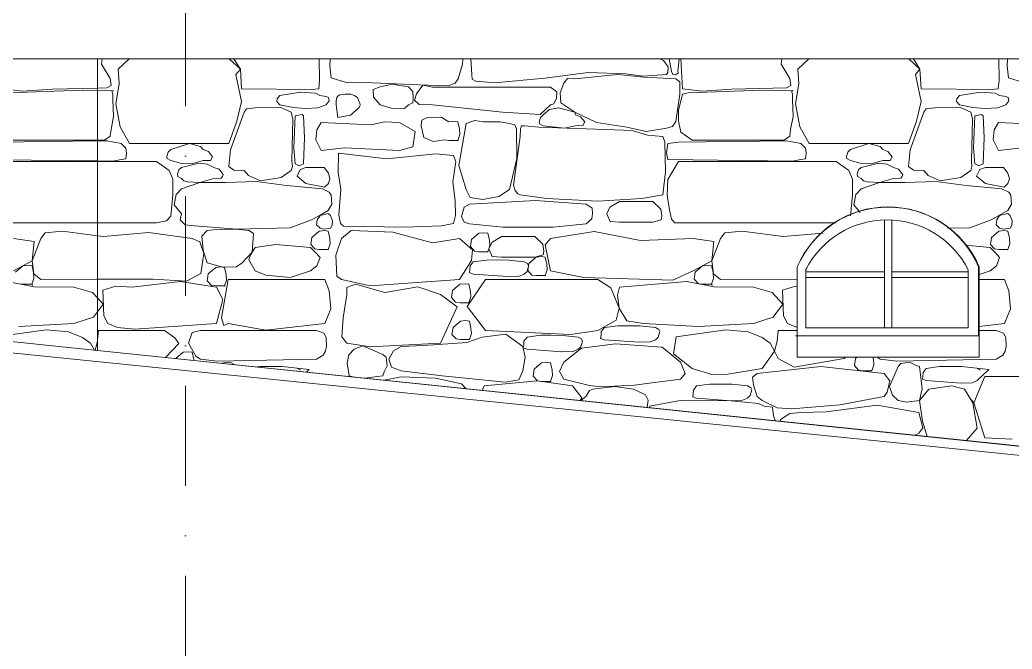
# Model space of a CAD drawing. Header units: millimetres. Extents: x 2399 to 111977, y 1313 to 59551.
# Drawn here: x 70169 to 73673, y 29086 to 31308 of the extents above; entities that cross this region are included whole.
import ezdxf

# ---------------------------------------------------------------- set-up
doc = ezdxf.new("R2010")
doc.units = ezdxf.units.MM
doc.linetypes.add('Штрихпунктирная', pattern=[670.277762, 352.777767, -176.388884, 0, -141.111112])
doc.layers.add('base', color=255, linetype='Continuous', lineweight=0)
doc.layers.add('main line', color=7, linetype='Continuous', lineweight=13)
doc.layers.add('hatch1', color=7, linetype='Continuous', lineweight=20, true_color=0x6a6a6a)

# ---------------------------------------------------------------- blocks, each defined once
blk = doc.blocks.new('*X1')
at = {"layer": 'hatch1', "color": 251, "linetype": 'Continuous', "lineweight": 20, "true_color": 0x6a6a6a}
for p, q in [((68730.5, 7766.2), (68732.7, 7785.2)), ((68828.3, 7785.2), (68789.8, 7748.6)), ((69221, 7749.2), (69181.7, 7785.2)), ((69198.3, 7785.2), (69221, 7749.2)), ((69500.8, 7709.7), (69498.9, 7785.2)), ((69536.8, 7760.3), (69538.5, 7785.2)), ((70006, 7766.6), (70007.2, 7785.2)), ((70034.8, 7785.2), (70038, 7729.5)), ((70714.7, 7779.4), (70701.8, 7785.2)), ((70731.2, 7756.7), (70714.7, 7779.4)), ((70735.6, 7785.2), (70743.5, 7741.1)), ((70765.9, 7741.1), (70771, 7785.2)), ((70776.6, 7785.2), (70782.8, 7679.6)), ((71130.5, 7766.2), (71132.7, 7785.2)), ((71228.3, 7785.2), (71189.8, 7748.6)), ((71621, 7749.2), (71581.7, 7785.2)), ((71598.3, 7785.2), (71621, 7749.2)), ((71900.8, 7709.7), (71898.9, 7785.2)), ((71928.8, 7760.3), (71930.5, 7785.2)), ((68761.8, 7716.2), (68730.5, 7766.2)), ((68789.8, 7748.6), (68793, 7698.4)), ((69205.1, 7729.6), (69221, 7749.2)), ((69221, 7749.2), (69224.8, 7680)), ((69541.9, 7718.7), (69536.8, 7760.3)), ((69990.4, 7714.3), (70006, 7766.6)), ((70730.9, 7737.3), (70731.2, 7756.7)), ((71161.8, 7716.2), (71130.5, 7766.2)), ((71189.8, 7748.6), (71193, 7698.4)), ((71605.1, 7729.6), (71621, 7749.2)), ((71621, 7749.2), (71624.8, 7680)), ((71933.9, 7718.7), (71928.8, 7760.3)), ((68764.6, 7691.8), (68761.8, 7716.2)), ((69224.6, 7635.2), (69205.1, 7729.6)), ((69497.6, 7680), (69500.8, 7709.7)), ((69541.9, 7718.7), (69594.1, 7702.1)), ((69980.1, 7699.7), (69990.4, 7714.3)), ((70038, 7729.5), (70039.4, 7713.1)), ((70039.4, 7713.1), (70052.8, 7706.7)), ((70117.9, 7700.2), (70296.7, 7717.1)), ((70296.7, 7717.1), (70449.1, 7737.6)), ((70376.7, 7715.9), (70363.2, 7699)), ((70402.3, 7714.9), (70376.7, 7715.9)), ((70554, 7730), (70402.3, 7714.9)), ((70449.1, 7737.6), (70582, 7732.3)), ((70646.8, 7721), (70554, 7730)), ((70582, 7732.3), (70642, 7723.8)), ((70642, 7723.8), (70725.8, 7729.5)), ((70758.8, 7714.9), (70646.8, 7721)), ((70725.8, 7729.5), (70730.9, 7737.3)), ((70743.5, 7741.1), (70748, 7730.2)), ((70748, 7730.2), (70757.3, 7728.9)), ((70757.3, 7728.9), (70768.5, 7736.4)), ((70772.4, 7703.7), (70758.8, 7714.9)), ((70768.5, 7736.4), (70765.9, 7741.1)), ((71164.6, 7691.8), (71161.8, 7716.2)), ((71624.6, 7635.2), (71605.1, 7729.6)), ((71897.6, 7680), (71900.8, 7709.7)), ((71933.9, 7718.7), (71986.1, 7702.1)), ((68716.5, 7681.8), (68749.5, 7682.4)), ((68749.5, 7682.4), (68764.6, 7691.8)), ((68793, 7698.4), (68780.8, 7626.1)), ((69224.8, 7680), (69471.4, 7676.8)), ((69471.4, 7676.8), (69497.6, 7680)), ((69594.1, 7702.1), (69687.6, 7701.2)), ((69687.6, 7701.2), (69850.5, 7693.2)), ((69715.2, 7686.6), (69690.2, 7677.4)), ((69690.2, 7677.4), (69691.3, 7650.6)), ((69757.1, 7696.3), (69715.2, 7686.6)), ((69814.2, 7686.6), (69757.1, 7696.3)), ((69829.8, 7669.6), (69814.2, 7686.6)), ((69865.3, 7692.1), (69843.2, 7661.5)), ((69850.5, 7693.2), (69954.7, 7690.1)), ((69899.4, 7685.2), (69865.3, 7692.1)), ((70315.9, 7685.2), (69899.4, 7685.2)), ((69954.7, 7690.1), (69980.1, 7699.7)), ((70052.8, 7706.7), (70117.9, 7700.2)), ((70338.1, 7669.3), (70315.9, 7685.2)), ((70363.2, 7699), (70350.9, 7665.3)), ((70772.4, 7690.2), (70772.4, 7703.7)), ((70772.6, 7660.2), (70772.4, 7690.2)), ((70782.8, 7679.6), (70850.6, 7671.6)), ((70802.4, 7665.1), (71062.7, 7675.2)), ((70850.6, 7671.6), (70957.1, 7678.8)), ((70957.1, 7678.8), (71149.5, 7682.4)), ((71062.7, 7675.2), (71166.9, 7672.4)), ((71149.5, 7682.4), (71164.6, 7691.8)), ((71193, 7698.4), (71180.8, 7626.1)), ((71624.8, 7680), (71871.4, 7676.8)), ((71871.4, 7676.8), (71897.6, 7680)), ((68716.5, 7673.8), (68766.9, 7672.4)), ((68771.1, 7660.9), (68766.9, 7672.4)), ((68770.5, 7641), (68771.1, 7660.9)), ((68772.9, 7581.3), (68770.5, 7641)), ((69351.4, 7644), (69350.2, 7634.3)), ((69360.8, 7656.2), (69351.4, 7644)), ((69433.3, 7667.4), (69360.8, 7656.2)), ((69486.8, 7664.4), (69433.3, 7667.4)), ((69501.9, 7656.2), (69486.8, 7664.4)), ((69524.2, 7652.6), (69501.9, 7656.2)), ((69531.9, 7649.3), (69524.2, 7652.6)), ((69534.5, 7636.6), (69531.9, 7649.3)), ((69561.8, 7648.5), (69559.1, 7636.9)), ((69565.8, 7654.3), (69561.8, 7648.5)), ((69571.7, 7657.9), (69565.8, 7654.3)), ((69591.4, 7660.6), (69571.7, 7657.9)), ((69610.7, 7660.3), (69591.4, 7660.6)), ((69625.8, 7655.2), (69610.7, 7660.3)), ((69634.8, 7648.5), (69625.8, 7655.2)), ((69641.1, 7633.2), (69634.8, 7648.5)), ((69691.3, 7650.6), (69715.2, 7622.5)), ((69831.6, 7645.5), (69829.8, 7669.6)), ((69830.5, 7630.3), (69831.6, 7645.5)), ((69843.2, 7661.5), (69836.5, 7639)), ((70328.2, 7626.3), (70337.4, 7646.9)), ((70337.4, 7646.9), (70338.1, 7669.3)), ((70350.9, 7665.3), (70352.8, 7630.6)), ((70758.8, 7564.4), (70772.6, 7660.2)), ((70782.8, 7660.1), (70768.2, 7602.8)), ((70782.8, 7660.1), (70802.4, 7665.1)), ((71171.1, 7660.9), (71166.9, 7672.4)), ((71170.5, 7641), (71171.1, 7660.9)), ((71172.9, 7581.3), (71170.5, 7641)), ((71751.4, 7644), (71750.2, 7634.3)), ((71760.8, 7656.2), (71751.4, 7644)), ((71833.3, 7667.4), (71760.8, 7656.2)), ((71886.8, 7664.4), (71833.3, 7667.4)), ((71901.9, 7656.2), (71886.8, 7664.4)), ((71924.2, 7652.6), (71901.9, 7656.2)), ((71931.9, 7649.3), (71924.2, 7652.6)), ((71934.5, 7636.6), (71931.9, 7649.3)), ((68780.8, 7626.1), (68796.5, 7544.8)), ((69209.1, 7565.5), (69224.6, 7635.2)), ((69242.9, 7608.6), (69234, 7596.8)), ((69273.5, 7612.2), (69242.9, 7608.6)), ((69362.1, 7614.8), (69273.5, 7612.2)), ((69350.2, 7634.3), (69360.8, 7622.5)), ((69360.8, 7622.5), (69407.8, 7613.2)), ((69400.4, 7596.8), (69362.1, 7614.8)), ((69407.8, 7613.2), (69450.8, 7610.1)), ((69450.8, 7610.1), (69494.2, 7611.9)), ((69494.2, 7611.9), (69524.5, 7622.5)), ((69524.5, 7622.5), (69534.5, 7636.6)), ((69559.1, 7636.9), (69558.8, 7623.2)), ((69558.8, 7623.2), (69565.2, 7578.6)), ((69610.1, 7585.9), (69640.7, 7613.7)), ((69640.7, 7613.7), (69643.5, 7622.1)), ((69642.7, 7628.8), (69641.1, 7633.2)), ((69643.5, 7622.1), (69642.7, 7628.8)), ((69715.2, 7622.5), (69753.1, 7610.7)), ((69753.1, 7610.7), (69800.6, 7609.6)), ((69800.6, 7609.6), (69814.2, 7622.5)), ((69814.2, 7622.5), (69830.5, 7630.3)), ((69836.5, 7639), (69852.3, 7624.1)), ((69852.3, 7624.1), (69899.4, 7622.5)), ((69899.4, 7622.5), (70146.4, 7596.6)), ((70279.5, 7588.6), (70315.9, 7622.5)), ((70312.8, 7606.6), (70289.9, 7587.5)), ((70344.8, 7612), (70312.8, 7606.6)), ((70315.9, 7622.5), (70328.2, 7626.3)), ((70402.3, 7597.2), (70344.8, 7612)), ((70352.8, 7630.6), (70402.3, 7597.2)), ((71180.8, 7626.1), (71196.5, 7544.8)), ((71609.1, 7565.5), (71624.6, 7635.2)), ((71642.9, 7608.6), (71634, 7596.8)), ((71673.5, 7612.2), (71642.9, 7608.6)), ((71762.1, 7614.8), (71673.5, 7612.2)), ((71750.2, 7634.3), (71760.8, 7622.5)), ((71760.8, 7622.5), (71807.8, 7613.2)), ((71800.4, 7596.8), (71762.1, 7614.8)), ((71807.8, 7613.2), (71850.8, 7610.1)), ((71850.8, 7610.1), (71894.2, 7611.9)), ((71894.2, 7611.9), (71924.5, 7622.5)), ((71924.5, 7622.5), (71934.5, 7636.6)), ((68764.2, 7535.7), (68772.9, 7581.3)), ((69234, 7596.8), (69186.5, 7464)), ((69406.4, 7572), (69400.4, 7596.8)), ((69402.6, 7424.9), (69406.4, 7572)), ((69415.1, 7583.9), (69410.4, 7470.8)), ((69438.7, 7589.2), (69415.1, 7583.9)), ((69444.3, 7583.9), (69438.7, 7589.2)), ((69447.1, 7507.5), (69444.3, 7583.9)), ((69564.9, 7578.5), (69610.1, 7585.9)), ((69861.8, 7569.4), (69859.2, 7548.5)), ((69881.8, 7578.7), (69861.8, 7569.4)), ((69930, 7579.3), (69881.8, 7578.7)), ((69957.4, 7562.5), (69930, 7579.3)), ((70146.4, 7596.6), (70279.5, 7588.6)), ((70280.4, 7578.3), (70276.3, 7563)), ((70289.9, 7587.5), (70280.4, 7578.3)), ((70402.3, 7597.2), (70478.2, 7560.7)), ((70404.1, 7587.5), (70402.3, 7597.2)), ((70422.5, 7580.5), (70404.1, 7587.5)), ((70437.2, 7562.4), (70422.5, 7580.5)), ((70768.2, 7602.8), (70768.5, 7565.3)), ((71164.2, 7535.7), (71172.9, 7581.3)), ((71634, 7596.8), (71586.5, 7464)), ((71806.4, 7572), (71800.4, 7596.8)), ((71802.6, 7424.9), (71806.4, 7572)), ((71815.1, 7583.9), (71810.4, 7470.8)), ((71838.7, 7589.2), (71815.1, 7583.9)), ((71844.3, 7583.9), (71838.7, 7589.2)), ((71847.1, 7507.5), (71844.3, 7583.9)), ((68760.8, 7512.5), (68764.2, 7535.7)), ((68796.5, 7544.8), (68829.4, 7486.5)), ((69180.6, 7486.5), (69209.1, 7565.5)), ((69491.3, 7535.2), (69488, 7499.2)), ((69506, 7560.8), (69491.3, 7535.2)), ((69682.5, 7552.1), (69506, 7560.8)), ((69729.2, 7562.9), (69682.5, 7552.1)), ((69783.4, 7560.8), (69729.2, 7562.9)), ((69837.9, 7529.2), (69783.4, 7560.8)), ((69859.2, 7548.5), (69868.5, 7507.7)), ((69975.9, 7564.1), (69957.4, 7562.5)), ((69989.1, 7562.5), (69975.9, 7564.1)), ((69994.9, 7537.4), (69989.1, 7562.5)), ((70018.2, 7557.2), (69992.5, 7408.3)), ((69996.1, 7517.8), (69994.9, 7537.4)), ((70049.4, 7567.2), (70018.2, 7557.2)), ((70079.8, 7563.5), (70049.4, 7567.2)), ((70138.4, 7562.7), (70079.8, 7563.5)), ((70172, 7557.2), (70138.4, 7562.7)), ((70189.9, 7551.8), (70172, 7557.2)), ((70196.7, 7538), (70189.9, 7551.8)), ((70197.5, 7433.5), (70196.7, 7538)), ((70210.4, 7538.7), (70208.9, 7511.6)), ((70213.5, 7548.4), (70210.4, 7538.7)), ((70224.2, 7548.7), (70213.5, 7548.4)), ((70274.6, 7544.2), (70224.2, 7548.7)), ((70542.2, 7534.5), (70274.6, 7544.2)), ((70276.3, 7563), (70277.3, 7555.5)), ((70277.3, 7555.5), (70289.9, 7548.6)), ((70289.9, 7548.6), (70365.9, 7541)), ((70365.9, 7541), (70404.1, 7548.6)), ((70404.1, 7548.6), (70429.8, 7549.5)), ((70429.8, 7549.5), (70437.2, 7562.4)), ((70478.2, 7560.7), (70585.2, 7544.4)), ((70604.5, 7532.1), (70542.2, 7534.5)), ((70585.2, 7544.4), (70653.9, 7529.4)), ((70653.9, 7529.4), (70726.3, 7540.1)), ((70726.3, 7540.1), (70747.2, 7546)), ((70747.2, 7546), (70758.8, 7564.4)), ((70768.5, 7565.3), (70776.6, 7527)), ((71160.8, 7512.5), (71164.2, 7535.7)), ((71196.5, 7544.8), (71229.4, 7486.5)), ((71580.6, 7486.5), (71609.1, 7565.5)), ((71883.3, 7535.2), (71880, 7499.2)), ((71898, 7560.8), (71883.3, 7535.2)), ((72074.5, 7552.1), (71898, 7560.8)), ((68741.6, 7497.8), (68760.8, 7512.5)), ((69444.3, 7414.1), (69447.1, 7507.5)), ((69488, 7499.2), (69506, 7461.4)), ((69829.8, 7475.2), (69837.9, 7529.2)), ((69868.5, 7507.7), (69902.4, 7493.7)), ((69902.4, 7493.7), (69942.4, 7499.1)), ((69942.4, 7499.1), (69957.4, 7497.1)), ((69989.1, 7497.1), (69996.1, 7517.8)), ((70208.9, 7511.6), (70188.6, 7364.4)), ((70659, 7515.8), (70604.5, 7532.1)), ((70713.2, 7511.6), (70659, 7515.8)), ((70719.4, 7491.6), (70713.2, 7511.6)), ((70776.6, 7527), (70816.2, 7497.8)), ((71141.6, 7497.8), (71160.8, 7512.5)), ((71844.3, 7414.1), (71847.1, 7507.5)), ((71880, 7499.2), (71898, 7461.4)), ((68716.5, 7497.8), (68741.6, 7497.8)), ((68750.6, 7496), (68716.5, 7495.6)), ((68799.7, 7486.5), (68750.6, 7496)), ((68816.2, 7469.5), (68799.7, 7486.5)), ((68819.4, 7452.1), (68816.2, 7469.5)), ((68829.4, 7486.5), (69180.6, 7486.5)), ((68975.3, 7465.1), (68965.8, 7455.8)), ((69040.8, 7486.4), (68975.3, 7465.1)), ((69080.5, 7476), (69040.8, 7486.4)), ((69089.5, 7465.1), (69080.5, 7476)), ((69107.9, 7458.1), (69089.5, 7465.1)), ((69186.5, 7464), (69179.9, 7405.6)), ((69410.4, 7470.8), (69415.1, 7414.1)), ((69506, 7461.4), (69589.1, 7470.7)), ((69589.1, 7470.7), (69783.4, 7461.4)), ((69783.4, 7461.4), (69829.8, 7475.2)), ((69957.4, 7497.1), (69989.1, 7497.1)), ((70722.6, 7386.5), (70719.4, 7491.6)), ((70731.1, 7486.5), (70725.4, 7453.5)), ((70768.7, 7491.6), (70731.1, 7486.5)), ((71150.6, 7496), (70768.7, 7491.6)), ((70816.2, 7497.8), (71141.6, 7497.8)), ((71199.7, 7486.5), (71150.6, 7496)), ((71216.2, 7469.5), (71199.7, 7486.5)), ((71219.4, 7452.1), (71216.2, 7469.5)), ((71229.4, 7486.5), (71580.6, 7486.5)), ((71375.3, 7465.1), (71365.8, 7455.8)), ((71440.8, 7486.4), (71375.3, 7465.1)), ((71480.5, 7476), (71440.8, 7486.4)), ((71489.5, 7465.1), (71480.5, 7476)), ((71507.9, 7458.1), (71489.5, 7465.1)), ((71586.5, 7464), (71579.9, 7405.6)), ((71810.4, 7470.8), (71815.1, 7414.1)), ((71898, 7461.4), (71981.1, 7470.7)), ((68771, 7424.3), (68799.7, 7429.6)), ((68799.7, 7429.6), (68816.2, 7431.8)), ((68816.2, 7431.8), (68819.4, 7452.1)), ((68965.8, 7455.8), (68961.7, 7440.5)), ((68961.7, 7440.5), (68962.7, 7433.1)), ((68962.7, 7433.1), (68975.3, 7426.1)), ((69122.6, 7439.9), (69107.9, 7458.1)), ((69115.2, 7427), (69122.6, 7439.9)), ((69567.7, 7452.4), (69566.9, 7384)), ((69738.3, 7432.8), (69567.7, 7452.4)), ((69911.3, 7449.7), (69738.3, 7432.8)), ((69974.2, 7443.7), (69911.3, 7449.7)), ((69981.8, 7423.1), (69974.2, 7443.7)), ((70172, 7323.5), (70197.5, 7433.5)), ((70725.4, 7453.5), (70731.1, 7429.6)), ((70731.1, 7429.6), (71171, 7424.3)), ((71171, 7424.3), (71199.7, 7429.6)), ((71199.7, 7429.6), (71216.2, 7431.8)), ((71216.2, 7431.8), (71219.4, 7452.1)), ((71365.8, 7455.8), (71361.7, 7440.5)), ((71361.7, 7440.5), (71362.7, 7433.1)), ((71362.7, 7433.1), (71375.3, 7426.1)), ((71522.6, 7439.9), (71507.9, 7458.1)), ((71515.2, 7427), (71522.6, 7439.9)), ((68716.5, 7424.9), (68771, 7424.3)), ((68925.1, 7422.5), (68716.5, 7422.5)), ((68969.2, 7391.1), (68925.1, 7422.5)), ((68975.3, 7426.1), (69010.1, 7416.7)), ((69012.9, 7402.3), (69003.4, 7393.1)), ((69010.1, 7416.7), (69048.1, 7415.2)), ((69074.2, 7417.2), (69012.9, 7402.3)), ((69048.1, 7415.2), (69089.5, 7426.1)), ((69103.4, 7414), (69074.2, 7417.2)), ((69089.5, 7426.1), (69115.2, 7427)), ((69127.1, 7402.3), (69103.4, 7414)), ((69145.6, 7395.3), (69127.1, 7402.3)), ((69160.3, 7377.2), (69145.6, 7395.3)), ((69179.9, 7405.6), (69198.4, 7392.1)), ((69400.4, 7390.8), (69404.6, 7405.2)), ((69404.6, 7405.2), (69402.6, 7424.9)), ((69415.1, 7414.1), (69428.4, 7408)), ((69432, 7395.2), (69421.1, 7370.7)), ((69428.4, 7408), (69444.3, 7414.1)), ((69452.5, 7402.3), (69432, 7395.2)), ((69516.4, 7401.3), (69452.5, 7402.3)), ((69531.7, 7382.3), (69516.4, 7401.3)), ((69971.2, 7351.6), (69981.8, 7423.1)), ((69992.5, 7408.3), (70018.2, 7323.5)), ((70768, 7422.5), (70730.9, 7358.9)), ((71325.1, 7422.5), (70768, 7422.5)), ((71369.2, 7391.1), (71325.1, 7422.5)), ((71375.3, 7426.1), (71410.1, 7416.7)), ((71412.9, 7402.3), (71403.4, 7393.1)), ((71410.1, 7416.7), (71448.1, 7415.2)), ((71474.2, 7417.2), (71412.9, 7402.3)), ((71448.1, 7415.2), (71489.5, 7426.1)), ((71503.4, 7414), (71474.2, 7417.2)), ((71489.5, 7426.1), (71515.2, 7427)), ((71527.1, 7402.3), (71503.4, 7414)), ((71545.6, 7395.3), (71527.1, 7402.3)), ((71560.3, 7377.2), (71545.6, 7395.3)), ((71579.9, 7405.6), (71598.4, 7392.1)), ((71800.4, 7390.8), (71804.6, 7405.2)), ((71804.6, 7405.2), (71802.6, 7424.9)), ((71815.1, 7414.1), (71828.4, 7408)), ((71832, 7395.2), (71821.1, 7370.7)), ((71828.4, 7408), (71844.3, 7414.1)), ((71852.5, 7402.3), (71832, 7395.2)), ((71916.4, 7401.3), (71852.5, 7402.3)), ((71931.7, 7382.3), (71916.4, 7401.3)), ((68982.3, 7360.7), (68969.2, 7391.1)), ((68982.5, 7304.9), (68982.3, 7360.7)), ((69003.4, 7393.1), (68999.4, 7377.8)), ((68999.4, 7377.8), (69000.4, 7370.4)), ((69000.4, 7370.4), (69012.9, 7363.4)), ((69012.9, 7363.4), (69021.1, 7354.6)), ((69078.2, 7348.4), (69127.1, 7363.4)), ((69127.1, 7363.4), (69152.8, 7364.3)), ((69152.8, 7364.3), (69158, 7369.5)), ((69158, 7369.5), (69160.3, 7377.2)), ((69198.4, 7392.1), (69234, 7390.8)), ((69234, 7390.8), (69249.3, 7373.1)), ((69249.3, 7373.1), (69292.3, 7354.4)), ((69292.3, 7354.4), (69365.6, 7366.6)), ((69365.6, 7366.6), (69400.4, 7390.8)), ((69421.1, 7370.7), (69452.5, 7345.3)), ((69537.2, 7362.1), (69531.7, 7382.3)), ((69531.7, 7345.3), (69537.2, 7362.1)), ((69566.9, 7384), (69575.5, 7325.5)), ((70188.6, 7364.4), (70185.1, 7339.2)), ((70713.2, 7305), (70722.6, 7386.5)), ((70730.9, 7358.9), (70727.9, 7304.1)), ((71382.3, 7360.7), (71369.2, 7391.1)), ((71382.5, 7304.9), (71382.3, 7360.7)), ((71403.4, 7393.1), (71399.4, 7377.8)), ((71399.4, 7377.8), (71400.4, 7370.4)), ((71400.4, 7370.4), (71412.9, 7363.4)), ((71412.9, 7363.4), (71421.1, 7354.6)), ((71478.2, 7348.4), (71527.1, 7363.4)), ((71527.1, 7363.4), (71552.8, 7364.3)), ((71552.8, 7364.3), (71558, 7369.5)), ((71558, 7369.5), (71560.3, 7377.2)), ((71598.4, 7392.1), (71634, 7390.8)), ((71634, 7390.8), (71649.3, 7373.1)), ((71649.3, 7373.1), (71692.3, 7354.4)), ((71692.3, 7354.4), (71765.6, 7366.6)), ((71765.6, 7366.6), (71800.4, 7390.8)), ((71821.1, 7370.7), (71852.5, 7345.3)), ((71937.2, 7362.1), (71931.7, 7382.3)), ((71931.7, 7345.3), (71937.2, 7362.1)), ((69013.6, 7326.8), (68994, 7306.5)), ((69078.2, 7348.4), (69013.6, 7326.8)), ((69021.1, 7354.6), (69034.2, 7350.6)), ((69034.2, 7350.6), (69078.2, 7348.4)), ((69168, 7348.6), (69078.2, 7348.4)), ((69277.8, 7351.8), (69168, 7348.6)), ((69384.5, 7338.7), (69277.8, 7351.8)), ((69510.6, 7326.8), (69384.5, 7338.7)), ((69452.5, 7345.3), (69518.7, 7332.8)), ((69535.1, 7314.8), (69510.6, 7326.8)), ((69518.7, 7332.8), (69531.7, 7345.3)), ((69575.5, 7325.5), (69568.3, 7233.7)), ((69979.9, 7283.5), (69971.2, 7351.6)), ((70185.1, 7339.2), (70191.6, 7320.2)), ((71413.6, 7326.8), (71394, 7306.5)), ((71478.2, 7348.4), (71413.6, 7326.8)), ((71421.1, 7354.6), (71434.2, 7350.6)), ((71434.2, 7350.6), (71478.2, 7348.4)), ((71568, 7348.6), (71478.2, 7348.4)), ((71677.8, 7351.8), (71568, 7348.6)), ((71784.5, 7338.7), (71677.8, 7351.8)), ((71910.6, 7326.8), (71784.5, 7338.7)), ((71852.5, 7345.3), (71918.7, 7332.8)), ((71935.1, 7314.8), (71910.6, 7326.8)), ((71918.7, 7332.8), (71931.7, 7345.3)), ((68975.1, 7229.6), (68982.5, 7304.9)), ((68994, 7306.5), (68987.8, 7269.7)), ((69542.2, 7303.5), (69535.1, 7314.8)), ((69543.6, 7272.7), (69542.2, 7303.5)), ((70018.2, 7323.5), (70032, 7296)), ((70032, 7296), (70077.1, 7288.6)), ((70077.1, 7288.6), (70133.7, 7299.9)), ((70133.7, 7299.9), (70172, 7323.5)), ((70191.6, 7320.2), (70200.6, 7309.2)), ((70200.6, 7309.2), (70208.9, 7305)), ((70208.9, 7305), (70303.7, 7291.8)), ((70303.7, 7291.8), (70483.6, 7283.2)), ((70483.6, 7283.2), (70638.3, 7292)), ((70638.3, 7292), (70713.2, 7305)), ((70727.9, 7304.1), (70736.3, 7252.2)), ((71375.2, 7231.1), (71382.5, 7304.9)), ((71394, 7306.5), (71387.8, 7269.7)), ((71942.2, 7303.5), (71935.1, 7314.8)), ((71943.6, 7272.7), (71942.2, 7303.5)), ((68987.8, 7269.7), (69013.6, 7237.7)), ((69530.9, 7249.5), (69543.6, 7272.7)), ((69980.4, 7231.8), (69979.9, 7283.5)), ((70010.9, 7261.9), (70002.3, 7229.3)), ((70030, 7272), (70010.9, 7261.9)), ((70263.2, 7285.7), (70030, 7272)), ((70441.9, 7272), (70263.2, 7285.7)), ((70463.3, 7257.7), (70441.9, 7272)), ((70464.3, 7238.8), (70463.3, 7257.7)), ((70526, 7261.6), (70515.5, 7238.3)), ((70560.1, 7281.9), (70526, 7261.6)), ((70677.6, 7281.9), (70560.1, 7281.9)), ((70706.3, 7254.8), (70677.6, 7281.9)), ((70709.1, 7230.8), (70706.3, 7254.8)), ((71387.8, 7269.7), (71409.4, 7242.8)), ((71930.9, 7249.5), (71943.6, 7272.7)), ((68960.6, 7213.7), (68975.1, 7229.6)), ((69013.6, 7237.7), (69008.5, 7216.5)), ((69472.5, 7216.5), (69510.6, 7237.7)), ((69502.3, 7231.8), (69492.7, 7216.9)), ((69531.2, 7239.1), (69502.3, 7231.8)), ((69510.6, 7237.7), (69530.9, 7249.5)), ((69539.4, 7231.8), (69531.2, 7239.1)), ((69546.1, 7213.2), (69539.4, 7231.8)), ((69568.3, 7233.7), (69574.2, 7203.7)), ((69974.2, 7203.7), (69980.4, 7231.8)), ((70002.3, 7229.3), (70011.1, 7209.2)), ((70441.9, 7203.4), (70462.3, 7220.9)), ((70462.3, 7220.9), (70464.3, 7238.8)), ((70515.5, 7238.3), (70526.5, 7211.6)), ((70706.9, 7217.3), (70709.1, 7230.8)), ((70736.3, 7252.2), (70744, 7219.2)), ((70744, 7219.2), (70755.8, 7206.5)), ((71872.5, 7216.5), (71910.6, 7237.7)), ((71902.3, 7231.8), (71892.7, 7216.9)), ((71931.2, 7239.1), (71902.3, 7231.8)), ((71910.6, 7237.7), (71930.9, 7249.5)), ((71939.4, 7231.8), (71931.2, 7239.1)), ((71946.1, 7213.2), (71939.4, 7231.8)), ((68716.5, 7206), (68925.1, 7206)), ((68925.1, 7206), (68960.6, 7213.7)), ((69008.5, 7216.5), (69026, 7198.8)), ((69026, 7198.8), (69058.9, 7196)), ((69058.9, 7196), (69208.7, 7184.3)), ((69150.2, 7183.7), (69104.1, 7178.8)), ((69217.2, 7182.6), (69150.2, 7183.7)), ((69208.7, 7184.3), (69397.4, 7188.9)), ((69397.4, 7188.9), (69472.5, 7216.5)), ((69492.7, 7216.9), (69489.9, 7199.4)), ((69489.9, 7199.4), (69502.3, 7187.5)), ((69502.3, 7187.5), (69517.5, 7183.7)), ((69517.5, 7183.7), (69539.4, 7187.5)), ((69539.4, 7187.5), (69545.1, 7198.2)), ((69545.1, 7198.2), (69546.1, 7213.2)), ((69574.2, 7203.7), (69585.7, 7195.1)), ((69585.7, 7195.1), (69802.1, 7190.8)), ((69802.1, 7190.8), (69931.1, 7195.6)), ((69931.1, 7195.6), (69974.2, 7203.7)), ((70011.1, 7209.2), (70030, 7203.4)), ((70030, 7203.4), (70148, 7191)), ((70148, 7191), (70325.5, 7191.3)), ((70325.5, 7191.3), (70441.9, 7203.4)), ((70526.5, 7211.6), (70560.1, 7209.3)), ((70560.1, 7209.3), (70677.6, 7209.3)), ((70677.6, 7209.3), (70706.9, 7217.3)), ((70755.8, 7206.5), (70768, 7206)), ((70768, 7206), (71324.4, 7206)), ((71717.8, 7187), (71797.4, 7188.9)), ((71797.4, 7188.9), (71872.5, 7216.5)), ((71892.7, 7216.9), (71889.9, 7199.4)), ((71889.9, 7199.4), (71902.3, 7187.5)), ((71902.3, 7187.5), (71917.5, 7183.7)), ((71917.5, 7183.7), (71939.4, 7187.5)), ((71939.4, 7187.5), (71945.1, 7198.2)), ((71945.1, 7198.2), (71946.1, 7213.2)), ((68737.5, 7157.8), (68716.5, 7160.6)), ((68896.1, 7171.9), (68737.5, 7157.8)), ((69050.7, 7151.4), (68896.1, 7171.9)), ((69078.4, 7139.1), (69050.7, 7151.4)), ((69104.1, 7178.8), (69085.2, 7159.4)), ((69085.2, 7159.4), (69090.2, 7109.2)), ((69250.8, 7178.8), (69217.2, 7182.6)), ((69267.1, 7169), (69250.8, 7178.8)), ((69263.2, 7103.4), (69266, 7150.5)), ((69266, 7150.5), (69267.1, 7169)), ((69473.2, 7154.9), (69469.5, 7130.4)), ((69499.2, 7177.5), (69473.2, 7154.9)), ((69517.7, 7179.1), (69499.2, 7177.5)), ((69530.9, 7177.5), (69517.7, 7179.1)), ((69536.7, 7152.4), (69530.9, 7177.5)), ((69537.9, 7132.8), (69536.7, 7152.4)), ((69578.6, 7151.4), (69558.2, 7091.8)), ((69612.8, 7178.9), (69578.6, 7151.4)), ((69759.5, 7172.9), (69612.8, 7178.9)), ((69899.2, 7136.2), (69759.5, 7172.9)), ((69994.9, 7151.4), (69899.2, 7136.2)), ((70040.4, 7111.2), (69994.9, 7151.4)), ((70062.9, 7169.7), (70036.9, 7147.1)), ((70081.3, 7171.4), (70062.9, 7169.7)), ((70094.6, 7169.7), (70081.3, 7171.4)), ((70100.3, 7144.7), (70094.6, 7169.7)), ((70143.3, 7157.8), (70109.3, 7137.5)), ((70260.8, 7157.8), (70143.3, 7157.8)), ((70289.5, 7130.6), (70260.8, 7157.8)), ((70315.9, 7151.4), (70297.7, 7129)), ((70470.6, 7175.2), (70315.9, 7151.4)), ((70633.7, 7143.5), (70470.6, 7175.2)), ((70820.2, 7151.4), (70633.7, 7143.5)), ((70893.1, 7140.9), (70820.2, 7151.4)), ((70916.5, 7151.4), (70885.7, 7072.6)), ((70931.9, 7171.5), (70916.5, 7151.4)), ((70993.1, 7177.3), (70931.9, 7171.5)), ((71137.5, 7157.8), (70993.1, 7177.3)), ((71278.7, 7170.4), (71137.5, 7157.8)), ((71873.2, 7154.9), (71869.5, 7130.4)), ((71899.2, 7177.5), (71873.2, 7154.9)), ((71917.7, 7179.1), (71899.2, 7177.5)), ((71930.9, 7177.5), (71917.7, 7179.1)), ((71936.7, 7152.4), (71930.9, 7177.5)), ((71937.9, 7132.8), (71936.7, 7152.4)), ((69091.8, 7098.5), (69078.4, 7139.1)), ((69273.5, 7119.1), (69257.3, 7093.6)), ((69346, 7130.3), (69273.5, 7119.1)), ((69468.4, 7119.1), (69346, 7130.3)), ((69486.2, 7102), (69468.4, 7119.1)), ((69469.5, 7130.4), (69484.2, 7114.1)), ((69484.2, 7114.1), (69499.2, 7112.2)), ((69530.9, 7112.2), (69537.9, 7132.8)), ((70036.9, 7147.1), (70033.2, 7122.6)), ((70033.2, 7122.6), (70047.9, 7106.3)), ((70094.6, 7104.4), (70101.6, 7125)), ((70109.3, 7137.5), (70098.7, 7114.2)), ((70098.7, 7114.2), (70109.8, 7087.5)), ((70101.6, 7125), (70100.3, 7144.7)), ((70292.4, 7106.7), (70289.5, 7130.6)), ((70297.7, 7129), (70315.9, 7037.2)), ((70885.7, 7072.6), (70893.1, 7140.9)), ((71868.4, 7119.1), (71781.2, 7127)), ((71886.2, 7102), (71868.4, 7119.1)), ((71869.5, 7130.4), (71884.2, 7114.1)), ((71884.2, 7114.1), (71899.2, 7112.2)), ((71930.9, 7112.2), (71937.9, 7132.8)), ((69081.9, 7027.1), (69091.8, 7098.5)), ((69090.2, 7109.2), (69104.1, 7064.6)), ((69227.6, 7064.6), (69263.2, 7103.4)), ((69257.3, 7093.6), (69250.8, 7075.6)), ((69502.3, 7083.6), (69486.2, 7102)), ((69490.8, 7055), (69502.3, 7083.6)), ((69499.2, 7112.2), (69530.9, 7112.2)), ((69558.2, 7091.8), (69561.1, 7017.8)), ((70037.5, 7073.2), (70040.4, 7111.2)), ((70047.9, 7106.3), (70062.9, 7104.4)), ((70062.9, 7104.4), (70094.6, 7104.4)), ((70109.8, 7087.5), (70143.3, 7085.2)), ((70143.3, 7085.2), (70260.8, 7085.2)), ((70265.8, 7085.4), (70239.7, 7062.8)), ((70260.8, 7085.2), (70290.1, 7093.2)), ((70284.2, 7087), (70265.8, 7085.4)), ((70297.4, 7085.4), (70284.2, 7087)), ((70290.1, 7093.2), (70292.4, 7106.7)), ((70303.2, 7060.3), (70297.4, 7085.4)), ((71902.3, 7083.6), (71886.2, 7102)), ((71890.8, 7055), (71902.3, 7083.6)), ((71899.2, 7112.2), (71930.9, 7112.2)), ((69104.1, 7064.6), (69157.6, 7050.3)), ((69133.9, 7049.1), (69107.8, 7026.5)), ((69152.3, 7050.7), (69133.9, 7049.1)), ((69165.5, 7049.1), (69152.3, 7050.7)), ((69157.6, 7050.3), (69207.5, 7050.9)), ((69171.3, 7024), (69165.5, 7049.1)), ((69207.5, 7050.9), (69227.6, 7064.6)), ((69250.8, 7075.6), (69273.5, 7037.2)), ((69468.4, 7037.2), (69490.8, 7055)), ((69994.9, 7006.9), (70037.5, 7073.2)), ((70032.2, 7054.3), (70031.8, 7040.4)), ((70043.3, 7068.8), (70032.2, 7054.3)), ((70090.6, 7075), (70043.3, 7068.8)), ((70128.1, 7075.2), (70090.6, 7075)), ((70169, 7074.9), (70128.1, 7075.2)), ((70223.6, 7068.8), (70169, 7074.9)), ((70235.3, 7062.4), (70223.6, 7068.8)), ((70233.4, 7034.8), (70238.7, 7054.7)), ((70238.7, 7054.7), (70235.3, 7062.4)), ((70239.7, 7062.8), (70236, 7038.2)), ((70304.4, 7040.7), (70303.2, 7060.3)), ((70820.2, 7037.2), (70885.7, 7072.6)), ((70853.4, 7055), (70827.4, 7032.4)), ((70871.9, 7056.6), (70853.4, 7055)), ((70885.3, 7055), (70871.9, 7056.6)), ((70890.8, 7030.8), (70885.3, 7055)), ((70885.7, 7072.6), (70891.8, 7026.7)), ((71868.4, 7037.2), (71890.8, 7055)), ((69030.3, 7000.3), (69081.9, 7027.1)), ((69107.8, 7026.5), (69104.1, 7001.9)), ((69172.5, 7004.4), (69171.3, 7024)), ((69273.5, 7037.2), (69310.8, 7021.7)), ((69310.8, 7021.7), (69397.2, 7012.9)), ((69397.2, 7012.9), (69468.4, 7037.2)), ((69561.1, 7017.8), (69578.6, 7006.9)), ((70031.8, 7040.4), (70030, 7030.5)), ((70030, 7030.5), (70043.3, 7025.6)), ((70043.3, 7025.6), (70166.2, 7016.6)), ((70166.2, 7016.6), (70205.6, 7018.1)), ((70205.6, 7018.1), (70223.6, 7025.6)), ((70223.6, 7025.6), (70233.4, 7034.8)), ((70236, 7038.2), (70250.8, 7022)), ((70250.8, 7022), (70265.8, 7020.1)), ((70265.8, 7020.1), (70297.4, 7020.1)), ((70297.4, 7020.1), (70304.4, 7040.7)), ((70315.9, 7037.2), (70434.3, 7013.5)), ((70434.3, 7013.5), (70747.9, 7003.6)), ((70747.9, 7003.6), (70820.2, 7037.2)), ((70827.4, 7032.4), (70823.7, 7007.8)), ((70885.1, 6989.6), (70892.1, 7010.3)), ((70892.1, 7010.3), (70890.8, 7030.8)), ((70891.8, 7026.7), (70916.5, 7006.9)), ((71830.3, 7024.3), (71868.4, 7037.2)), ((68716.5, 7007.2), (68911.4, 7007.5)), ((68781.1, 6982.4), (68735.2, 6968.6)), ((68838.7, 6979.8), (68781.1, 6982.4)), ((69008.1, 6999.2), (68838.7, 6979.8)), ((68911.4, 7007.5), (69030.3, 7000.3)), ((69136.3, 6979.8), (69008.1, 6999.2)), ((69104.1, 7001.9), (69118.9, 6985.7)), ((69118.9, 6985.7), (69133.9, 6983.7)), ((69133.9, 6983.7), (69165.5, 6983.7)), ((69158.7, 6936.1), (69136.3, 6979.8)), ((69177.9, 7006.9), (69154.9, 6871.5)), ((69165.5, 6983.7), (69172.5, 7004.4)), ((69519, 7006.9), (69177.9, 7006.9)), ((69534.8, 6965.9), (69519, 7006.9)), ((69578.6, 7006.9), (69678.9, 6983.9)), ((69627.2, 6989.4), (69596.8, 6977.6)), ((69596.8, 6977.6), (69597, 6953.4)), ((69730.9, 6960.5), (69627.2, 6989.4)), ((69678.9, 6983.9), (69994.9, 7006.9)), ((69847.2, 6980.2), (69730.9, 6960.5)), ((69927.9, 6953.4), (69847.2, 6980.2)), ((69995.9, 6989.5), (69969.8, 6966.9)), ((70014.3, 6991.1), (69995.9, 6989.5)), ((70027.6, 6989.5), (70014.3, 6991.1)), ((70086.9, 7006.9), (70021.5, 6910.9)), ((70033.3, 6964.4), (70027.6, 6989.5)), ((70483.6, 7006.9), (70086.9, 7006.9)), ((70529.5, 6977), (70483.6, 7006.9)), ((70558.9, 6905.2), (70529.5, 6977)), ((70560.1, 6979.8), (70553.2, 6951.4)), ((70797.4, 6999.2), (70560.1, 6979.8)), ((70892.9, 6980.8), (70797.4, 6999.2)), ((70823.7, 7007.8), (70838.4, 6991.6)), ((70838.4, 6991.6), (70853.4, 6989.6)), ((70853.4, 6989.6), (70885.1, 6989.6)), ((71033.1, 6979.8), (70892.9, 6980.8)), ((70916.5, 7006.9), (71187.5, 7007.3)), ((71099.3, 6960.6), (71033.1, 6979.8)), ((71181.1, 6982.4), (71135.2, 6968.6)), ((71187.5, 6982.1), (71181.1, 6982.4)), ((71919, 7006.9), (71830.3, 7006.9)), ((71934.8, 6965.9), (71919, 7006.9)), ((68736.8, 6919.7), (68716.5, 6941.8)), ((68735.2, 6968.6), (68738.7, 6877.6)), ((69540.9, 6902.5), (69534.8, 6965.9)), ((69597, 6953.4), (69583.6, 6871.3)), ((69986.3, 6910.1), (69927.9, 6953.4)), ((69969.8, 6966.9), (69966.2, 6942.3)), ((69966.2, 6942.3), (69980.9, 6926.1)), ((70027.6, 6924.1), (70034.6, 6944.8)), ((70034.6, 6944.8), (70033.3, 6964.4)), ((70553.2, 6951.4), (70558.9, 6905.2)), ((71136.8, 6919.7), (71099.3, 6960.6)), ((71135.2, 6968.6), (71138.7, 6877.6)), ((71940.9, 6902.5), (71934.8, 6965.9)), ((68716.5, 6892.5), (68736.8, 6919.7)), ((69136.3, 6850.4), (69158.7, 6936.1)), ((69927.9, 6781.4), (69986.3, 6910.1)), ((69980.9, 6926.1), (69995.9, 6924.1)), ((69995.9, 6924.1), (70027.6, 6924.1)), ((70021.5, 6910.9), (70086.9, 6826)), ((70548.2, 6863.1), (70558.9, 6905.2)), ((70558.9, 6905.2), (70585.6, 6860.4)), ((71102.4, 6873.4), (71136.8, 6919.7)), ((68738.7, 6877.6), (68753.2, 6850.4)), ((69154.9, 6871.5), (69162.1, 6844)), ((69519, 6850.4), (69540.9, 6902.5)), ((69583.6, 6871.3), (69579.2, 6804.4)), ((71033.1, 6850.4), (71102.4, 6873.4)), ((71138.7, 6877.6), (71153.2, 6850.4)), ((71919, 6850.4), (71940.9, 6902.5)), ((68753.2, 6850.4), (68787.6, 6836.4)), ((68787.6, 6836.4), (68848.7, 6831)), ((68848.7, 6831), (69136.3, 6850.4)), ((69162.1, 6844), (69177.9, 6850.4)), ((69177.9, 6850.4), (69310.4, 6828)), ((69310.4, 6828), (69519, 6850.4)), ((69971.9, 6837.2), (69968.3, 6812.7)), ((69998, 6859.8), (69971.9, 6837.2)), ((70016.4, 6861.4), (69998, 6859.8)), ((70029.7, 6859.8), (70016.4, 6861.4)), ((70035.4, 6834.8), (70029.7, 6859.8)), ((70036.7, 6815.1), (70035.4, 6834.8)), ((70483.6, 6826), (70548.2, 6863.1)), ((70506.4, 6836.8), (70495.3, 6822.2)), ((70553.7, 6843), (70506.4, 6836.8)), ((70591.2, 6843.2), (70553.7, 6843)), ((70585.6, 6860.4), (70644.5, 6850.4)), ((70632, 6842.9), (70591.2, 6843.2)), ((70686.6, 6836.8), (70632, 6842.9)), ((70644.5, 6850.4), (70838.6, 6840.6)), ((70698.4, 6830.3), (70686.6, 6836.8)), ((70838.6, 6840.6), (71033.1, 6850.4)), ((71153.2, 6850.4), (71187.5, 6836.4)), ((71830.3, 6840.9), (71919, 6850.4)), ((68719.8, 6826), (68716.5, 6792.8)), ((68953.4, 6826), (68719.8, 6826)), ((68989.4, 6800.8), (68953.4, 6826)), ((69004.3, 6780.6), (68989.4, 6800.8)), ((69050.3, 6819.3), (69037.5, 6781.4)), ((69080.2, 6826), (69050.3, 6819.3)), ((69490.1, 6826), (69080.2, 6826)), ((69516, 6816.3), (69490.1, 6826)), ((69523.6, 6801.3), (69516, 6816.3)), ((69524.8, 6769.5), (69523.6, 6801.3)), ((69579.2, 6804.4), (69597, 6781.4)), ((69968.3, 6812.7), (69983, 6796.4)), ((70075, 6802.8), (70020.9, 6783.9)), ((70029.7, 6794.5), (70036.7, 6815.1)), ((70159, 6813.3), (70075, 6802.8)), ((70086.9, 6826), (70387.3, 6811.9)), ((70219, 6769.5), (70159, 6813.3)), ((70233.5, 6803.1), (70222.4, 6788.6)), ((70280.8, 6809.3), (70233.5, 6803.1)), ((70318.3, 6809.6), (70280.8, 6809.3)), ((70359.2, 6809.2), (70318.3, 6809.6)), ((70413.8, 6803.1), (70359.2, 6809.2)), ((70387.3, 6811.9), (70483.6, 6826)), ((70425.5, 6796.7), (70413.8, 6803.1)), ((70494.9, 6808.3), (70493.1, 6798.4)), ((70493.1, 6798.4), (70506.4, 6793.5)), ((70495.3, 6822.2), (70494.9, 6808.3)), ((70686.6, 6793.5), (70696.5, 6802.7)), ((70696.5, 6802.7), (70701.8, 6822.6)), ((70701.8, 6822.6), (70698.4, 6830.3)), ((70759.8, 6804), (70750, 6744.3)), ((70935.7, 6828.3), (70759.8, 6804)), ((71014.5, 6821.8), (70935.7, 6828.3)), ((71063.2, 6801.3), (71014.5, 6821.8)), ((71092, 6782.1), (71063.2, 6801.3)), ((71119.8, 6826), (71116.1, 6788.6)), ((71187.5, 6826), (71119.8, 6826)), ((71890.1, 6826), (71830.3, 6826)), ((71916, 6816.3), (71890.1, 6826)), ((71923.6, 6801.3), (71916, 6816.3)), ((71924.8, 6769.5), (71923.6, 6801.3)), ((68957.2, 6730.9), (69004.3, 6780.6)), ((69037.5, 6781.4), (69064, 6735.5)), ((69521.4, 6753), (69524.8, 6769.5)), ((69597, 6781.4), (69680.5, 6768.7)), ((69653, 6772.5), (69622.4, 6760.7)), ((69723.7, 6741.4), (69653, 6772.5)), ((69680.5, 6768.7), (69927.9, 6781.4)), ((69789.1, 6769.5), (69761.3, 6754.8)), ((69868.4, 6773.9), (69789.1, 6769.5)), ((70020.9, 6783.9), (69868.4, 6773.9)), ((69983, 6796.4), (69998, 6794.5)), ((69998, 6794.5), (70029.7, 6794.5)), ((70227.3, 6732.4), (70219, 6769.5)), ((70222, 6774.7), (70220.2, 6764.8)), ((70220.2, 6764.8), (70233.5, 6759.9)), ((70222.4, 6788.6), (70222, 6774.7)), ((70425.1, 6763.4), (70363.2, 6713.9)), ((70413.8, 6759.9), (70423.6, 6769.1)), ((70423.6, 6769.1), (70428.9, 6789)), ((70546.3, 6779.4), (70425.1, 6763.4)), ((70428.9, 6789), (70425.5, 6796.7)), ((70506.4, 6793.5), (70629.3, 6784.5)), ((70710.6, 6768), (70546.3, 6779.4)), ((70629.3, 6784.5), (70668.7, 6786.1)), ((70668.7, 6786.1), (70686.6, 6793.5)), ((70775.6, 6713.9), (70710.6, 6768)), ((71107.7, 6753.8), (71092, 6782.1)), ((71116.1, 6788.6), (71107.7, 6753.8)), ((71921.4, 6753), (71924.8, 6769.5)), ((69019, 6749.5), (68993.3, 6727.2)), ((69037.4, 6751.1), (69019, 6749.5)), ((69050.7, 6749.5), (69037.4, 6751.1)), ((69056.5, 6724.4), (69050.7, 6749.5)), ((69064, 6735.5), (69080.2, 6725)), ((69490.1, 6725), (69513.8, 6739.2)), ((69513.8, 6739.2), (69521.4, 6753)), ((69604.3, 6740.8), (69598, 6711.5)), ((69622.4, 6760.7), (69604.3, 6740.8)), ((69735.5, 6731.9), (69723.7, 6741.4)), ((69739.3, 6701.8), (69735.5, 6731.9)), ((69761.3, 6754.8), (69745.6, 6725.1)), ((70219, 6684.1), (70227.3, 6732.4)), ((70233.5, 6759.9), (70356.4, 6750.9)), ((70356.4, 6750.9), (70395.8, 6752.4)), ((70395.8, 6752.4), (70413.8, 6759.9)), ((70750, 6744.3), (70816.2, 6692.7)), ((71063.2, 6692.7), (71107.7, 6753.8)), ((71107.7, 6753.8), (71119.8, 6726.9)), ((71353.4, 6726.9), (71358.3, 6732)), ((71398.9, 6732), (71393, 6726.9)), ((71456.5, 6724.4), (71454.7, 6732)), ((71469.4, 6732), (71480.2, 6725)), ((71890.1, 6725), (71913.8, 6739.2)), ((71913.8, 6739.2), (71921.4, 6753)), ((69056.7, 6720.6), (69056.5, 6724.4)), ((69080.2, 6725), (69139.3, 6717.8)), ((69139.3, 6717.8), (69490.1, 6725)), ((69184, 6713.9), (69154.8, 6710.4)), ((69201.5, 6705.6), (69184, 6713.9)), ((69290.2, 6699), (69279.2, 6697.5)), ((69327.7, 6699.2), (69290.2, 6699)), ((69368.6, 6698.9), (69327.7, 6699.2)), ((69464.4, 6688.1), (69368.6, 6698.9)), ((69598, 6711.5), (69604.7, 6666.2)), ((69729.2, 6680.5), (69739.3, 6701.8)), ((69745.6, 6725.1), (69754.5, 6696.7)), ((69754.5, 6696.7), (69789.1, 6684.1)), ((70284.9, 6711.8), (70258.8, 6689.2)), ((70303.3, 6713.4), (70284.9, 6711.8)), ((70316.6, 6711.8), (70303.3, 6713.4)), ((70322.3, 6686.7), (70316.6, 6711.8)), ((70363.2, 6713.9), (70347.9, 6681.2)), ((70791.6, 6674.3), (70775.6, 6713.9)), ((71270.9, 6699.2), (71046.6, 6674.8)), ((71119.8, 6726.9), (71176.5, 6696.5)), ((71176.5, 6696.5), (71353.4, 6726.9)), ((71494.8, 6674.8), (71270.9, 6699.2)), ((71393, 6726.9), (71389.3, 6702.3)), ((71389.3, 6702.3), (71404, 6686.1)), ((71450.7, 6684.1), (71457.7, 6704.8)), ((71457.7, 6704.8), (71456.5, 6724.4)), ((71480.2, 6725), (71539.3, 6717.8)), ((71544.3, 6698.6), (71512.8, 6628)), ((71539.3, 6717.8), (71890.1, 6725)), ((71553.8, 6710.3), (71544.3, 6698.6)), ((71584, 6713.9), (71553.8, 6710.3)), ((71605.2, 6703.8), (71584, 6713.9)), ((71618.9, 6698.6), (71605.2, 6703.8)), ((71629.1, 6620.7), (71618.9, 6698.6)), ((71690.2, 6699), (71642.9, 6692.7)), ((71727.7, 6699.2), (71690.2, 6699)), ((71768.6, 6698.9), (71727.7, 6699.2)), ((71864.4, 6688.1), (71768.6, 6698.9)), ((69434.9, 6686.3), (69423.2, 6692.7)), ((69455, 6679.3), (69464.4, 6688.1)), ((69604.7, 6666.2), (69622.4, 6661.9)), ((69660, 6658), (69724.1, 6666.8)), ((69724.1, 6666.8), (69729.2, 6680.5)), ((69789.1, 6662.7), (69728.5, 6650.9)), ((69789.1, 6684.1), (69934.1, 6666)), ((69910.1, 6657.6), (69789.1, 6662.7)), ((69934.1, 6666), (70156.1, 6643.5)), ((70204.7, 6652.4), (70219, 6684.1)), ((70258.8, 6689.2), (70255.2, 6664.6)), ((70255.2, 6664.6), (70269.9, 6648.4)), ((70316.6, 6646.4), (70323.6, 6667.1)), ((70323.6, 6667.1), (70322.3, 6686.7)), ((70347.9, 6681.2), (70363.2, 6654)), ((70775.6, 6654), (70791.6, 6674.3)), ((70816.2, 6692.7), (70885.7, 6671.3)), ((70885.7, 6671.3), (70943, 6672)), ((70943, 6672), (71063.2, 6692.7)), ((71046.6, 6674.8), (71029, 6661.2)), ((71029, 6661.2), (71033.1, 6633.2)), ((71404, 6686.1), (71419, 6684.1)), ((71419, 6684.1), (71450.7, 6684.1)), ((71514.1, 6648), (71494.8, 6674.8)), ((71631.4, 6664.3), (71629.6, 6654.4)), ((71631.8, 6678.2), (71631.4, 6664.3)), ((71642.9, 6692.7), (71631.8, 6678.2)), ((71850.5, 6664.3), (71811.4, 6571.3)), ((71834.9, 6686.3), (71823.2, 6692.7)), ((71823.2, 6649.5), (71864.4, 6688.1)), ((71982.3, 6664.3), (71850.5, 6664.3)), ((70001.7, 6637.9), (69910.1, 6657.6)), ((70018.5, 6620.9), (70001.7, 6637.9)), ((70081.7, 6630.7), (70074.7, 6615)), ((70269.9, 6648.4), (70081.7, 6630.7)), ((70156.1, 6643.5), (70204.7, 6652.4)), ((70269.9, 6648.4), (70284.9, 6646.4)), ((70393.6, 6630.7), (70269.9, 6648.4)), ((70284.9, 6646.4), (70316.6, 6646.4)), ((70363.2, 6654), (70454.2, 6631.9)), ((70427.1, 6589), (70393.6, 6630.7)), ((70454.2, 6631.9), (70495.4, 6627.5)), ((70543.2, 6628.1), (70465.7, 6618.8)), ((70495.4, 6627.5), (70611.2, 6632.7)), ((70608.9, 6618.8), (70543.2, 6628.1)), ((70611.2, 6632.7), (70775.6, 6654)), ((70831.7, 6630.7), (70820.6, 6616.2)), ((70879, 6636.9), (70831.7, 6630.7)), ((70916.5, 6637.1), (70879, 6636.9)), ((70957.3, 6636.8), (70916.5, 6637.1)), ((71011.9, 6630.7), (70957.3, 6636.8)), ((71023.7, 6624.2), (71011.9, 6630.7)), ((71027.1, 6616.6), (71023.7, 6624.2)), ((71033.1, 6633.2), (71046.6, 6593)), ((71504.8, 6608), (71514.1, 6648)), ((71512.8, 6628), (71524.5, 6597.4)), ((71629.6, 6654.4), (71642.9, 6649.5)), ((71642.9, 6649.5), (71765.8, 6640.5)), ((71734, 6631.3), (71652.5, 6619.4)), ((71778.6, 6619.4), (71734, 6631.3)), ((71765.8, 6640.5), (71805.3, 6642.1)), ((71805.3, 6642.1), (71823.2, 6649.5)), ((70421.1, 6579.1), (70427.1, 6589)), ((70441.9, 6594.5), (70423.3, 6578.9)), ((70453.7, 6614.5), (70441.9, 6594.5)), ((70465.7, 6618.8), (70453.7, 6614.5)), ((70651.5, 6599.2), (70608.9, 6618.8)), ((70660.8, 6580.9), (70651.5, 6599.2)), ((70820.2, 6602.2), (70818.4, 6592.4)), ((70818.4, 6592.4), (70831.7, 6587.5)), ((70820.6, 6616.2), (70820.2, 6602.2)), ((71011.9, 6587.5), (71021.8, 6596.7)), ((71021.8, 6596.7), (71027.1, 6616.6)), ((71046.6, 6593), (71063.2, 6579.2)), ((71337.9, 6563.9), (71494.8, 6593)), ((71494.8, 6593), (71504.8, 6608)), ((71524.5, 6597.4), (71544.3, 6579.1)), ((71618.9, 6579.1), (71629.1, 6620.7)), ((71652.5, 6619.4), (71618.9, 6579.1)), ((71807.9, 6571.2), (71778.6, 6619.4)), ((70657.3, 6554.6), (70657.8, 6555.8)), ((70657.8, 6555.8), (70660.8, 6580.9)), ((70667, 6558.7), (70666.1, 6553.7)), ((70774.3, 6578.7), (70667, 6558.7)), ((70954.6, 6578.4), (70774.3, 6578.7)), ((70831.7, 6587.5), (70954.6, 6578.4)), ((70954.6, 6578.4), (70994, 6580)), ((71050.5, 6568.6), (70954.6, 6578.4)), ((70994, 6580), (71011.9, 6587.5)), ((71071, 6558.7), (71050.5, 6568.6)), ((71063.2, 6579.2), (71116.7, 6553.8)), ((71100.3, 6555.1), (71071, 6558.7)), ((71103.2, 6525.5), (71100.3, 6555.1)), ((71116.7, 6553.8), (71168.4, 6549.6)), ((71168.4, 6549.6), (71337.9, 6563.9)), ((71469.7, 6562.6), (71289.8, 6539.5)), ((71616.9, 6536.2), (71469.7, 6562.6)), ((71544.3, 6579.1), (71573.6, 6572.7)), ((71573.6, 6572.7), (71618.9, 6579.1)), ((71618.9, 6579.1), (71630, 6506.6)), ((71796.6, 6587.6), (71811.4, 6571.3)), ((71823.2, 6481.2), (71807.9, 6571.2)), ((71811.4, 6571.3), (71850.5, 6447.1)), ((71109.2, 6508.3), (71103.2, 6525.5)), ((71161.3, 6533.8), (71128.1, 6512.5)), ((71201.7, 6536.2), (71161.3, 6533.8)), ((71289.8, 6539.5), (71201.7, 6536.2)), ((71631.4, 6482.9), (71616.9, 6536.2)), ((71109.1, 6507.8), (71109.2, 6508.3)), ((71128.1, 6512.5), (71127.6, 6505.9)), ((71616.9, 6463.6), (71631.4, 6482.9)), ((71630, 6506.6), (71646.1, 6452.1)), ((71603.5, 6456.5), (71616.9, 6463.6)), ((71784.9, 6437.7), (71823.2, 6481.2)), ((71850.5, 6447.1), (71946.8, 6442.4))]:
    blk.add_line(p, q, dxfattribs=at)
for p in [(68771.7, 7672.6), (71171.7, 7672.6), (69989.1, 7497.1), (69530.9, 7112.2), (70094.6, 7104.4), (71930.9, 7112.2), (70297.4, 7020.1), (69165.5, 6983.7), (70885.1, 6989.6), (70886, 6986.4), (70027.6, 6924.1), (70029.7, 6794.5), (71450.7, 6684.1), (70316.6, 6646.4)]:
    blk.add_point(p, dxfattribs=at)
blk = doc.blocks.new('Штриховка_1', base_point=(0, 2500))
at = {"layer": 'base', "color": 255, "linetype": 'Continuous', "lineweight": 0}
for p, q in [((68716.5, 7785.2), (68716.5, 6755.9)), ((74314.7, 7785.2), (68716.5, 7785.2)), ((71187.5, 6732), (71187.5, 7051.6)), ((71830.3, 7051.6), (71830.3, 6732)), ((68716.5, 6755.9), (74314.7, 6175.4)), ((71830.3, 6732), (71187.5, 6732))]:
    blk.add_line(p, q, dxfattribs=at)
blk.add_arc((71508.9, 6911.3), 350.7, 23.5796, 156.4204, dxfattribs=at)
at = {"layer": 'hatch1', "color": 251, "linetype": 'Continuous', "lineweight": 20, "true_color": 0x6a6a6a}
blk.add_blockref('*X1', (0, 0), dxfattribs=at)
blk = doc.blocks.new('*X5')
at = {"layer": 'hatch1', "color": 251, "linetype": 'Continuous', "lineweight": 20, "true_color": 0x6a6a6a}
for p, q in [((68382.8, 7679.6), (68450.6, 7671.6)), ((68402.4, 7665.1), (68662.7, 7675.2)), ((68450.6, 7671.6), (68557.1, 7678.8)), ((68557.1, 7678.8), (68716.5, 7681.8)), ((68662.7, 7675.2), (68716.5, 7673.8)), ((68716.5, 7495.6), (68368.7, 7491.6)), ((68416.2, 7497.8), (68716.5, 7497.8)), ((68331.1, 7429.6), (68716.5, 7424.9)), ((68716.5, 7422.5), (68368, 7422.5)), ((68368, 7206), (68716.5, 7206)), ((68493.1, 7140.9), (68420.2, 7151.4)), ((68516.5, 7151.4), (68485.7, 7072.6)), ((68531.9, 7171.5), (68516.5, 7151.4)), ((68593.1, 7177.3), (68531.9, 7171.5)), ((68716.5, 7160.6), (68593.1, 7177.3)), ((68485.7, 7072.6), (68493.1, 7140.9)), ((68420.2, 7037.2), (68485.7, 7072.6)), ((68453.4, 7055), (68427.4, 7032.4)), ((68471.9, 7056.6), (68453.4, 7055)), ((68485.3, 7055), (68471.9, 7056.6)), ((68490.8, 7030.8), (68485.3, 7055)), ((68485.7, 7072.6), (68491.8, 7026.7)), ((68485.1, 6989.6), (68492.1, 7010.3)), ((68492.1, 7010.3), (68490.8, 7030.8)), ((68491.8, 7026.7), (68516.5, 7006.9)), ((68492.9, 6980.8), (68397.4, 6999.2)), ((68438.4, 6991.6), (68453.4, 6989.6)), ((68453.4, 6989.6), (68485.1, 6989.6)), ((68633.1, 6979.8), (68492.9, 6980.8)), ((68516.5, 7006.9), (68716.5, 7007.2)), ((68699.3, 6960.6), (68633.1, 6979.8)), ((68716.5, 6941.8), (68699.3, 6960.6)), ((68633.1, 6850.4), (68702.4, 6873.4)), ((68702.4, 6873.4), (68716.5, 6892.5)), ((68438.6, 6840.6), (68633.1, 6850.4)), ((68535.7, 6828.3), (68359.8, 6804)), ((68614.5, 6821.8), (68535.7, 6828.3)), ((68663.2, 6801.3), (68614.5, 6821.8)), ((68692, 6782.1), (68663.2, 6801.3)), ((68706, 6756.9), (68692, 6782.1)), ((68716.1, 6788.6), (68708.4, 6756.7)), ((68716.5, 6792.8), (68716.1, 6788.6))]:
    blk.add_line(p, q, dxfattribs=at)
for p in [(68485.1, 6989.6), (68486, 6986.4)]:
    blk.add_point(p, dxfattribs=at)
blk = doc.blocks.new('Штриховка_3', base_point=(0, 2500))
at = {"layer": 'base', "color": 255, "linetype": 'Continuous', "lineweight": 0}
for p, q in [((68716.5, 7785.4), (63185.4, 7785.4)), ((68716.5, 6755.9), (68716.5, 7785.4)), ((64824.7, 7159.4), (68716.5, 6755.9))]:
    blk.add_line(p, q, dxfattribs=at)
at = {"layer": 'hatch1', "color": 251, "linetype": 'Continuous', "lineweight": 20, "true_color": 0x6a6a6a}
blk.add_blockref('*X5', (0, 0), dxfattribs=at)

msp = doc.modelspace()

# ---------------------------------------------------------------- linework, layer by layer
at = {"layer": 'hatch1', "color": 251, "linetype": 'Continuous', "lineweight": 20, "true_color": 0x6a6a6a}
for p, q in [((73221.669, 30601.6451), (73221.669, 30221.6724)), ((73248.342, 30601.0492), (73248.342, 30221.2169)), ((72944.1341, 30429.5426), (72944.1341, 30221.2169)), ((72944.1341, 30418.4591), (73221.669, 30418.4591)), ((73248.342, 30418.4591), (73518.0508, 30418.4591)), ((73518.0508, 30221.2208), (73518.0508, 30425.4616)), ((72944.1341, 30397.9332), (73221.669, 30397.9332)), ((73248.342, 30397.9332), (73518.0508, 30397.9332)), ((72944.1341, 30221.2169), (73518.0508, 30221.2169)), ((72907.9309, 30192.6314), (73554.3823, 30192.6314)), ((72914.0295, 30192.6352), (72914.0295, 30117.058)), ((73556.8566, 30117.1142), (73556.8566, 30192.6915)), ((72914.0295, 30117.0541), (73556.8566, 30117.0541))]:
    msp.add_line(p, q, dxfattribs=at)
msp.add_arc((73231.0925, 30280.1173), 321.6659, 26.8615779, 153.1384221, dxfattribs=at)
at = {"layer": 'main line', "color": 7, "linetype": 'Штрихпунктирная', "lineweight": 13}
msp.add_line((70753.285, 34708.1489), (70753.285, 28056.0929), dxfattribs=at)
at = {"layer": 'main line', "color": 7, "linetype": 'Continuous', "lineweight": 13}
for p, q in [((64911.9605, 31170.1973), (80163.0903, 31170.1973)), ((70917.4707, 31170.1973), (66909.7668, 31170.1973)), ((70443.047, 31170.2235), (70443.047, 30140.5614)), ((70917.4707, 31170.1973), (75917.4707, 31170.1973)), ((76041.2372, 29559.6681), (66546.0835, 30544.9278)), ((66557.135, 30497.4686), (76041.2372, 29531.3074)), ((72914.0295, 30436.5753), (72914.0295, 30192.6314)), ((73554.3823, 30192.6353), (73554.3823, 30436.5792))]:
    msp.add_line(p, q, dxfattribs=at)
for centre, radius, start, end in [((70742.4707, 31170.1973), 175, 269.9921841, 270.0078159), ((73234.2059, 30299.1408), 348.4282, 23.2318252, 156.7681748)]:
    msp.add_arc(centre, radius, start, end, dxfattribs=at)

# ---------------------------------------------------------------- block references
at = {"layer": 'hatch1', "color": 251, "linetype": 'Continuous', "lineweight": 20, "true_color": 0x6a6a6a}
for name in ['Штриховка_3', 'Штриховка_1']:
    msp.add_blockref(name, (1726.5179, 25885.0247), dxfattribs=at)

doc.saveas('drawing.dxf')
